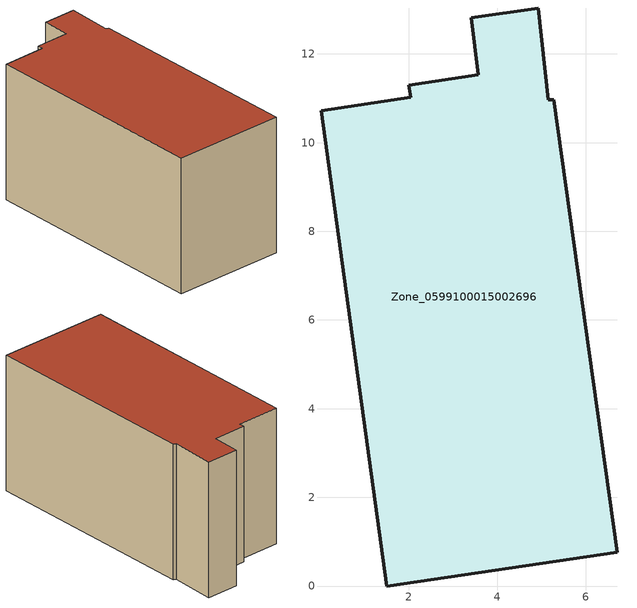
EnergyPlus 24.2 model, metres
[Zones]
Zone_0599100015002696
 floor ground (C_G): 0.03,10.72 2.05,11.03 2.01,11.29 3.57,11.53 3.42,12.82 4.93,13.04 5.15,10.97 5.28,10.97 6.71,0.76 1.51,0 z1.01
 wall outside (C_F): 1.51,0 6.71,0.76 5.28,10.97 5.15,10.97 4.93,13.04 3.42,12.82 3.57,11.53 2.01,11.29 2.05,11.03 0.03,10.72 1.51,0 z1.01:7.35
 roof outside (C_R): 2.05,11.03 0.03,10.72 1.51,0 6.71,0.76 5.28,10.97 5.15,10.97 4.93,13.04 3.42,12.82 3.57,11.53 2.01,11.29 z7.35
[BUILDING]
Pand.0599100015002696: North Axis=0; Terrain=City; Loads Convergence Tolerance Value=0.04; Temperature Convergence Tolerance Value=0.4; Solar Distribution=FullExterior; Maximum Number of Warmup Days=25; Minimum Number of Warmup Days=1
[Site:Location]
Rotterdam.The.Hague.AP_ZH_NLD Design_Conditions: Latitude=51.96; Longitude=4.45; Time Zone=1; Elevation=-4.5
[SITE:GROUNDTEMPERATURE:BUILDINGSURFACE]
18, 18, 18, 18, 18, 18, 18, 18, 18, 18, 18, 18
[MATERIAL] Thermal Absorptance=0.9; Solar Absorptance=0.7; Visible Absorptance=0.7
Name | Roughness | Thickness | Conductivity | Density | Specific Heat
G.TI.1975-1991 | MediumSmooth | 0.15 | 0.288461 | 540 | 1210
F.TI.1975-1991 | Rough | 0.3 | 0.230769 | 1920 | 840
R.TI.1975-1991 | MediumRough | 0.2 | 0.153846 | 1500 | 1000
[CONSTRUCTION]
C_G: G.TI.1975-1991
C_F: F.TI.1975-1991
C_R: R.TI.1975-1991
[ZONE]
Zone_0599100015002696: Type=1; Multiplier=1; Ceiling Height=Autocalculate; Volume=Autocalculate; Floor Area=autocalculate; Part of Total Floor Area=Yes
[ZONEINFILTRATION:DESIGNFLOWRATE]
Infil_Zone_0599100015002696: Zone or ZoneList or Space or SpaceList=Zone_0599100015002696; Schedule=AlwaysOn; Design Flow Rate Calculation Method=Flow/Area; Flow Rate per Floor Area=0.003; Constant Term Coefficient=1; Temperature Term Coefficient=0; Velocity Term Coefficient=0; Velocity Squared Term Coefficient=0
[HVACTEMPLATE:ZONE:IDEALLOADSAIRSYSTEM]
Zone_0599100015002696: Maximum Heating Supply Air Temperature=50; Minimum Cooling Supply Air Temperature=13; Maximum Heating Supply Air Humidity Ratio=0.0156; Minimum Cooling Supply Air Humidity Ratio=0.0077; Heating Limit=NoLimit; Cooling Limit=NoLimit; Dehumidification Control Type=ConstantSensibleHeatRatio; Cooling Sensible Heat Ratio=0.7; Dehumidification Setpoint=60; Humidification Control Type=None; Humidification Setpoint=30; Outdoor Air Method=None; Outdoor Air Flow Rate per Person=0.00944; Outdoor Air Flow Rate per Zone Floor Area=0; Outdoor Air Flow Rate per Zone=0; Demand Controlled Ventilation Type=None; Outdoor Air Economizer Type=NoEconomizer; Heat Recovery Type=None; Sensible Heat Recovery Effectiveness=0.7; Latent Heat Recovery Effectiveness=0.65
[ZONECONTROL:THERMOSTAT]
ThermostatControl_Zone_0599100015002696: Zone or ZoneList=Zone_0599100015002696; Control Type Schedule=DualSetpointControlType; Control 1=Thermostat_Zone_0599100015002696; Temperature Difference Between Cutout And Setpoint=0
[THERMOSTATSETPOINT:DUALSETPOINT]
Thermostat_Zone_0599100015002696: Heating Setpoint Temperature Schedule=HeatingSetpoint_Zone_0599100015002696; Cooling Setpoint Temperature Schedule=CoolingSetpoint_Zone_0599100015002696
[SCHEDULE:COMPACT]
HeatingSetpoint_Zone_0599100015002696: Through: 12/31, For: AllDays, Until: 24:00, 21
CoolingSetpoint_Zone_0599100015002696: Through: 12/31, For: AllDays, Until: 24:00, 24
DualSetpointControlType: Through: 12/31, For: AllDays, Until: 24:00, 4
AlwaysOn: Through: 12/31, For: AllDays, Until: 24:00, 1
